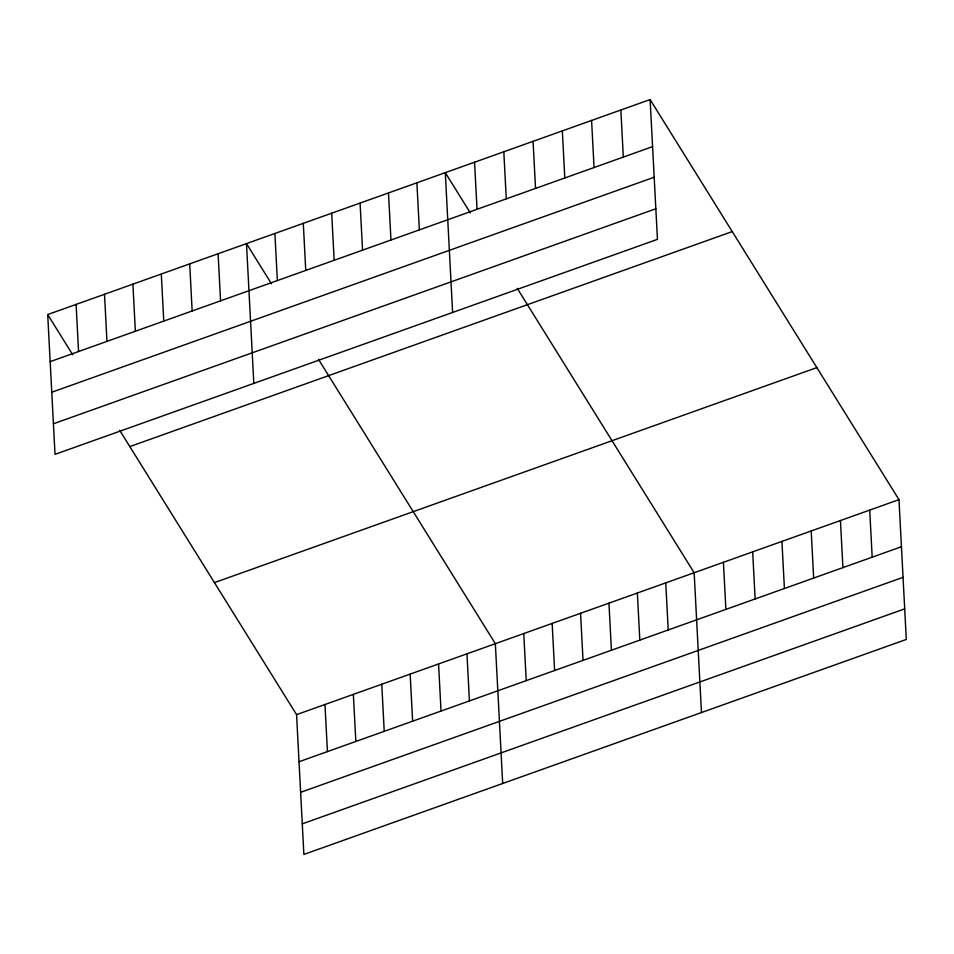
<?xml version="1.0" encoding="UTF-8"?>
<svg xmlns="http://www.w3.org/2000/svg" width="954" height="954" viewBox="0 0 954 954"><rect width="100%" height="100%" fill="white"/><g stroke="black" fill="none" stroke-linecap="round" stroke-linejoin="round"><path stroke-width="1.43" d="M650.115 99.562L657.437 239.359L55.022 454.354L47.7 314.558L650.115 99.562L898.978 499.646L906.3 639.442L303.885 854.438L296.563 714.641L119.655 430.242M50.168 361.649L652.584 146.642M51.766 392.237L654.182 177.241M53.424 423.767L655.839 208.771M129.827 446.579L732.231 231.583M214.435 582.608L816.851 367.612M296.563 714.641L898.978 499.646M299.031 761.733L901.447 546.737M300.629 792.321L903.044 577.325M302.287 823.851L904.702 608.855M470.322 212.897L445.291 172.662L452.613 312.459M517.247 288.335L694.154 572.746L701.476 712.543M271.52 283.839L246.49 243.604L253.824 383.413M318.457 359.288L495.353 643.688L502.686 783.496M47.7 314.558L72.731 354.793M869.714 510.08L872.183 557.172M840.45 520.526L842.919 567.618M811.198 530.973L813.667 578.064M781.934 541.407L784.403 588.499M752.67 551.853L755.139 598.945M723.418 562.3L725.887 609.391M665.749 582.882L668.217 629.962M620.851 109.996L623.32 157.088M637.355 593.006L639.824 640.098M591.587 120.442L594.056 167.534M608.95 603.143L611.419 650.234M562.335 130.889L564.804 177.981M580.557 613.279L583.025 660.371M533.071 141.323L535.54 188.415M552.151 623.415L554.62 670.507M503.807 151.769L506.276 198.861M523.758 633.551L526.226 680.643M474.555 162.216L477.024 209.308M466.959 653.824L469.428 700.916M416.886 182.786L419.355 229.878M438.566 663.96L441.022 711.052M388.493 192.923L390.961 240.014M410.16 674.096L412.629 721.188M360.087 203.059L362.556 250.151M381.767 684.233L384.223 731.324M331.694 213.195L334.162 260.287M353.362 694.369L355.83 741.461M303.289 223.331L305.757 270.423M324.968 704.505L327.425 751.597M274.895 233.468L277.364 280.559M218.096 253.74L220.565 300.832M189.691 263.876L192.159 310.968M161.298 274.013L163.766 321.104M132.892 284.149L135.361 331.241M104.499 294.285L106.967 341.377M76.093 304.421L78.562 351.513"/></g></svg>
